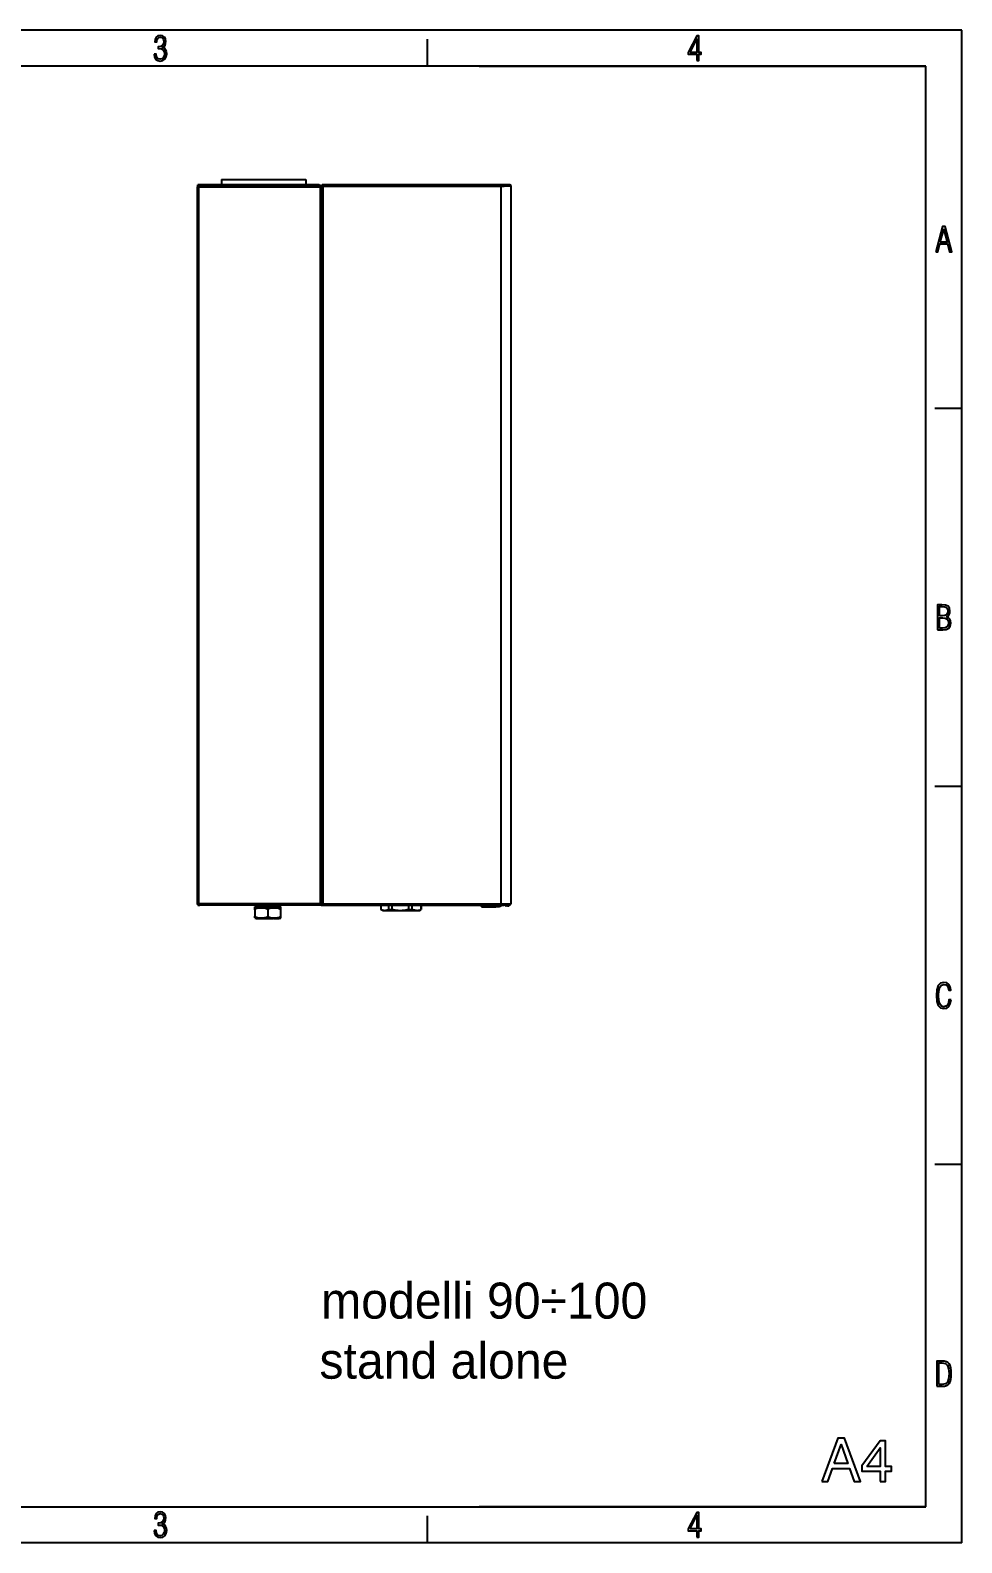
# Model space of a CAD drawing. Extents: x 0 to 2970, y 0 to 2100.
# Drawn here: x 1676 to 2970, y 0 to 2100 of the extents above; entities that cross this region are included whole.
import ezdxf

# ---------------------------------------------------------------- set-up
doc = ezdxf.new("R2010")
doc.units = 0
doc.header["$MEASUREMENT"] = 0
doc.layers.get('0').update_dxf_attribs({"linetype": 'CONTINUOUS'})

msp = doc.modelspace()

# ---------------------------------------------------------------- linework, layer by layer
at = {"color": 7}
for p, q in [((2970, 2100), (0, 2100)), ((2970, 0), (2970, 2100)), ((2228, 2050), (2228, 2087.5)), ((2920, 2050), (50, 2050)), ((2300, 2050), (2920, 2050)), ((2920, 50), (2920, 2050)), ((2920, 50), (2920, 2050)), ((1941.9, 1892.6), (2058.9, 1892.6)), ((1941.9, 1892.6), (1941.9, 1885.4)), ((2058.9, 1892.6), (2058.9, 1885.4)), ((1909, 1884.9), (1908.4, 1883.6)), ((1908.4, 1883.6), (1908.4, 1882.8)), ((1909.2, 1883.6), (1908.4, 1883.6)), ((1908.4, 1882.8), (1909, 1882.8)), ((1908.4, 886.2), (1908.4, 1882.8)), ((1909.2, 1885), (1909, 1884.9)), ((1909, 1882.8), (1910.2, 1882.8)), ((1909.2, 1884.6), (1909.2, 1885.4)), ((2071.8, 1885.4), (1909.2, 1885.4)), ((1909.2, 1884.6), (1909.5, 1884.5)), ((1909.2, 1884.6), (2080.1, 1884.6)), ((1909.2, 1884.6), (1909.2, 1883.8)), ((1909.2, 1883.8), (1909.5, 1883.7)), ((1909.2, 1883.6), (1909.3, 1883.8)), ((1909.2, 1883.6), (1909.2, 1882.8)), ((1909.5, 1884.5), (1909.7, 1884.1)), ((1909.5, 1883.7), (1909.7, 1883.6)), ((1909.7, 1884.1), (1909.9, 1883.7)), ((1909.9, 1883.3), (1909.7, 1883.6)), ((1909.9, 1883.7), (1910.2, 1882.8)), ((1910.2, 1882.8), (1909.9, 1883.3)), ((1910.2, 1882.8), (2079.2, 1882.8)), ((1910.2, 1882.8), (1910.2, 886.2)), ((2077.8, 1885.4), (2071.8, 1885.4)), ((2071.8, 1885.4), (2071.8, 1884.6)), ((2077.8, 1885.4), (2077.8, 1884.6)), ((2077.8, 1885.4), (2079, 1884.9)), ((2079, 1884.9), (2079.2, 1884.6)), ((2079.2, 1882.8), (2079.5, 1883.7)), ((2079.2, 1882.8), (2079.7, 1883.4)), ((2079.2, 1882.8), (2080, 1883.4)), ((2079.2, 1882.8), (2079.5, 1883.3)), ((2079.2, 1882.8), (2079.2, 887.2)), ((2079.5, 1883.7), (2079.7, 1884.1)), ((2079.5, 1883.3), (2079.7, 1883.6)), ((2079.6, 1883.4), (2079.6, 1883.3)), ((2079.7, 1884.1), (2079.9, 1884.5)), ((2080.1, 1884.1), (2079.7, 1883.4)), ((2079.7, 1883.6), (2079.9, 1883.7)), ((2079.9, 1884.5), (2080.1, 1884.6)), ((2079.9, 1883.7), (2079.9, 1883.8)), ((2080, 1883.4), (2080.5, 1883.7)), ((2080.1, 1884.2), (2080.1, 1884.6)), ((2080.2, 1884.6), (2080.1, 1884.1)), ((2080.2, 1884.6), (2081, 1884.6)), ((2080.5, 1883.7), (2080.8, 1884.1)), ((2081, 1884.6), (2080.8, 1884.1)), ((2081, 1884.6), (2081, 887.2)), ((2081.8, 1884.5), (2081, 1884.5)), ((2081, 1884.5), (2081, 886.3)), ((2081.1, 1884.5), (2081, 1884.5)), ((2081.4, 1884.2), (2081.1, 1884.5)), ((2082, 1883.9), (2081.4, 1884.2)), ((2081.8, 1885.4), (2081.8, 1884.6)), ((2330.2, 1885.4), (2081.8, 1885.4)), ((2081.9, 1885.4), (2081.8, 1885.4)), ((2081.8, 1884.5), (2081.8, 1884.6)), ((2081.8, 1884.6), (2081.9, 1884.6)), ((2081.8, 1884.5), (2082, 1884.2)), ((2081.8, 1884.5), (2081.8, 1884.5)), ((2081.9, 1885.4), (2082.2, 1885.1)), ((2082.2, 1884.5), (2081.9, 1884.6)), ((2082.4, 1883.9), (2082, 1884.2)), ((2082.8, 1883.6), (2082, 1883.9)), ((2082.2, 1885.1), (2082.5, 1884.5)), ((2082.5, 1884.1), (2082.2, 1884.5)), ((2082.8, 1883.6), (2082.4, 1883.9)), ((2082.5, 1884.5), (2082.8, 1883.6)), ((2082.8, 1883.6), (2082.5, 1884.1)), ((2082.8, 1883.6), (2082.8, 887.2)), ((2082.8, 1883.6), (2330.2, 1883.6)), ((2330.2, 1885.4), (2330.2, 1883.6)), ((2330.2, 1885.4), (2330.2, 1883.6)), ((2330.2, 1885.4), (2330.2, 1885.4)), ((2333.9, 1885.4), (2330.2, 1885.4)), ((2330.2, 887.2), (2330.2, 1883.6)), ((2330.2, 1883.6), (2334.5, 1883.6)), ((2337.3, 1885.4), (2333.9, 1885.4)), ((2338.3, 1883.6), (2334.5, 1883.6)), ((2339.9, 1885.4), (2337.3, 1885.4)), ((2341.4, 1883.6), (2338.3, 1883.6)), ((2341.6, 1885.4), (2339.9, 1885.4)), ((2343.4, 1883.6), (2341.4, 1883.6)), ((2342.2, 1885.4), (2341.6, 1885.4)), ((2343.5, 1884.9), (2342.2, 1885.4)), ((2344, 1883.6), (2343.4, 1883.6)), ((2344, 1883.6), (2343.5, 1884.9)), ((2344, 887.2), (2344, 1883.6)), ((2970, 1575), (2932.5, 1575)), ((2970, 1050), (2932.5, 1050)), ((1909, 886.2), (1908.4, 886.2)), ((1910.2, 886.2), (1909, 886.2)), ((1909.2, 886.2), (1909.2, 886.2)), ((1909.2, 886.2), (1909.2, 885.4)), ((1909.2, 885.4), (1911.7, 885.4)), ((1910.2, 886.2), (1911.7, 886.2)), ((2079.2, 887.2), (1911.7, 887.2)), ((1911.7, 887.2), (1911.7, 886.2)), ((1911.7, 886), (1911.7, 886.2)), ((1911.7, 885.4), (1911.7, 886)), ((2080.2, 885.4), (1911.7, 885.4)), ((1988.2, 882.9), (2006.2, 882.9)), ((1988.2, 881.4), (1988.2, 882.9)), ((1989.2, 883.9), (2006.2, 883.9)), ((1993.2, 885.4), (1993.2, 883.9)), ((1993.3, 885.4), (1993.3, 883.8)), ((1993.3, 883.8), (1994, 883.8)), ((1994.6, 881.8), (1993.3, 883.8)), ((1995.9, 883.8), (1994, 883.8)), ((1995.9, 883.8), (1998.9, 883.8)), ((1998.9, 883.8), (2002.6, 883.8)), ((2002.6, 883.8), (2006.8, 883.8)), ((2006.2, 883.9), (2023.2, 883.9)), ((2006.2, 882.9), (2024.2, 882.9)), ((2006.8, 883.8), (2006.8, 885.4)), ((2006.8, 881.8), (2006.8, 883.8)), ((2006.8, 883.8), (2011, 883.8)), ((2011, 883.8), (2014.7, 883.8)), ((2014.7, 883.8), (2017.7, 883.8)), ((2017.7, 883.8), (2019.6, 883.8)), ((2020.3, 883.8), (2019, 881.8)), ((2019.2, 885.4), (2019.2, 883.9)), ((2019.6, 883.8), (2020.3, 883.8)), ((2020.3, 883.8), (2020.3, 885.4)), ((2024.2, 881.9), (2024.2, 882.9)), ((2079.2, 887.2), (2079.5, 886.8)), ((2079.2, 887.2), (2079.5, 886.4)), ((2080.5, 887.2), (2079.2, 887.2)), ((2079.5, 886.8), (2079.7, 886.5)), ((2079.5, 886.4), (2079.7, 886)), ((2079.9, 886.4), (2079.7, 886.5)), ((2079.7, 886), (2079.9, 885.6)), ((2080.2, 886.2), (2079.9, 886.4)), ((2080.2, 885.4), (2079.9, 885.6)), ((2080.2, 886.5), (2080.2, 887.2)), ((2080.2, 886.2), (2080.2, 886.5)), ((2080.2, 886.2), (2081, 886.2)), ((2080.2, 886.2), (2080.2, 885.4)), ((2080.2, 885.4), (2081, 885.4)), ((2081, 887.2), (2080.5, 887.2)), ((2081.1, 886.4), (2081, 886.3)), ((2081, 886.2), (2081.7, 886.4)), ((2081, 886.3), (2081.4, 886.3)), ((2081, 886.2), (2081, 885.4)), ((2081.2, 885.5), (2081, 885.4)), ((2081, 885.4), (2330.2, 885.4)), ((2081.4, 886.7), (2081.1, 886.4)), ((2081.7, 885.8), (2081.2, 885.5)), ((2082, 887), (2081.4, 886.7)), ((2081.7, 886.4), (2082.3, 886.8)), ((2082.3, 886.4), (2081.7, 885.8)), ((2082, 886.7), (2081.9, 886.5)), ((2082.8, 887.2), (2082, 887)), ((2082.4, 887), (2082, 886.7)), ((2082.3, 886.4), (2082.8, 887.2)), ((2082.3, 886.8), (2082.8, 887.2)), ((2082.8, 887.2), (2082.4, 887)), ((2082.8, 887.2), (2330.2, 887.2)), ((2163.3, 885.4), (2163.3, 879.4)), ((2163.3, 885.4), (2163.3, 879.4)), ((2173.9, 885.4), (2173.9, 879.4)), ((2178.4, 885.4), (2178.4, 879.4)), ((2201.5, 885.4), (2201.5, 879.4)), ((2206.4, 885.4), (2206.4, 879.4)), ((2219, 885.4), (2219, 879.4)), ((2219.3, 885.4), (2219.3, 879.4)), ((2301.6, 885.2), (2301.4, 885.4)), ((2301.4, 885.4), (2301.9, 884.9)), ((2302.1, 884.9), (2301.6, 885.2)), ((2301.9, 884.9), (2302.6, 884.7)), ((2302.6, 884.7), (2302.1, 884.9)), ((2317.8, 884.7), (2302.6, 884.7)), ((2302.6, 884.7), (2317.8, 884.7)), ((2308.2, 883.9), (2303.2, 883.9)), ((2303.2, 883.9), (2303.2, 882.7)), ((2303.2, 882.7), (2308.2, 882.7)), ((2308.2, 883.9), (2308.2, 882.7)), ((2322.8, 883.9), (2308.2, 883.9)), ((2308.2, 882.7), (2322.8, 882.7)), ((2317.8, 885.4), (2317.8, 884.7)), ((2317.8, 884.7), (2317.8, 885.4)), ((2318.2, 884.7), (2317.8, 884.7)), ((2317.8, 884.7), (2318.2, 884.7)), ((2318.2, 884.7), (2318.6, 884.7)), ((2318.8, 884.7), (2318.6, 884.7)), ((2318.6, 884.7), (2318.8, 884.7)), ((2318.9, 884.7), (2318.8, 884.7)), ((2318.9, 884.7), (2319.2, 884.7)), ((2318.9, 884.7), (2318.9, 884.7)), ((2319.2, 884.7), (2319.5, 884.7)), ((2319.5, 884.7), (2319.5, 884.7)), ((2319.6, 884.7), (2319.5, 884.7)), ((2319.7, 884.7), (2319.6, 884.7)), ((2319.6, 884.7), (2319.7, 884.7)), ((2319.7, 884.7), (2319.8, 884.7)), ((2319.8, 885.4), (2319.8, 884.7)), ((2319.8, 885.4), (2319.8, 884.7)), ((2319.8, 884.7), (2319.8, 884.7)), ((2319.8, 884.7), (2319.8, 884.7)), ((2322.8, 883.9), (2326.8, 883.9)), ((2322.8, 882.7), (2322.8, 883.9)), ((2326.8, 882.7), (2322.8, 882.7)), ((2327.5, 883.9), (2326.8, 883.9)), ((2326.8, 883.9), (2326.8, 882.7)), ((2327.5, 882.7), (2326.8, 882.7)), ((2327.5, 883.9), (2328.2, 884.2)), ((2327.5, 883.9), (2327.5, 882.7)), ((2328.8, 883.2), (2327.5, 882.7)), ((2330, 885.4), (2328.2, 884.2)), ((2328.2, 884.2), (2328.8, 883.2)), ((2332.1, 885.4), (2328.8, 883.2)), ((2330.2, 887.2), (2334.5, 887.2)), ((2330.2, 885.4), (2330.2, 887.2)), ((2330.2, 885.4), (2330.2, 887.2)), ((2330.2, 885.4), (2330.2, 885.4)), ((2330.2, 885.4), (2333.9, 885.4)), ((2337.3, 885.4), (2333.9, 885.4)), ((2334.5, 887.2), (2338.3, 887.2)), ((2336.6, 884.5), (2336.5, 884.5)), ((2336.6, 884.5), (2336.5, 884.5)), ((2336.5, 884.5), (2336.5, 884.5)), ((2336.5, 884.5), (2336.5, 884.5)), ((2336.6, 884.5), (2336.6, 884.5)), ((2336.8, 884.5), (2336.6, 884.5)), ((2336.6, 884.5), (2336.6, 884.5)), ((2336.9, 884.5), (2336.8, 884.5)), ((2336.8, 884.5), (2336.9, 884.5)), ((2336.9, 884.5), (2337.1, 884.5)), ((2337.1, 884.5), (2336.9, 884.5)), ((2337.4, 884.5), (2337.1, 884.5)), ((2339.9, 885.4), (2337.3, 885.4)), ((2337.8, 884.5), (2337.4, 884.5)), ((2337.4, 884.5), (2337.4, 884.5)), ((2337.4, 884.5), (2337.4, 884.5)), ((2337.7, 884.5), (2337.6, 884.5)), ((2337.8, 884.5), (2337.7, 884.5)), ((2338.1, 884.5), (2337.8, 884.5)), ((2338.1, 884.5), (2337.9, 884.5)), ((2338.5, 884.5), (2338.1, 884.5)), ((2338.3, 887.2), (2341.4, 887.2)), ((2338.5, 885.4), (2338.5, 885.1)), ((2338.5, 885.1), (2338.5, 885.4)), ((2338.5, 885.1), (2338.5, 884.8)), ((2338.5, 884.8), (2338.5, 885.1)), ((2338.5, 884.6), (2338.5, 884.8)), ((2338.5, 884.8), (2338.5, 884.6)), ((2338.5, 884.5), (2338.5, 884.6)), ((2338.5, 884.6), (2338.5, 884.5)), ((2338.5, 884.5), (2338.9, 884.5)), ((2338.9, 884.5), (2338.5, 884.5)), ((2339.3, 884.5), (2338.9, 884.5)), ((2339.3, 884.5), (2339.3, 884.5)), ((2339.3, 884.5), (2339.3, 884.5)), ((2339.3, 884.5), (2339.8, 884.5)), ((2339.7, 884.5), (2339.4, 884.5)), ((2339.7, 884.5), (2339.7, 884.5)), ((2340, 884.5), (2339.8, 884.5)), ((2339.8, 884.5), (2340, 884.5)), ((2341.6, 885.4), (2339.9, 885.4)), ((2340.2, 884.5), (2340, 884.5)), ((2340.2, 884.5), (2340.4, 884.5)), ((2340.3, 884.5), (2340.2, 884.5)), ((2340.4, 884.5), (2340.4, 884.5)), ((2340.4, 884.5), (2340.4, 884.5)), ((2340.5, 884.5), (2340.4, 884.5)), ((2340.5, 884.5), (2340.5, 884.5)), ((2340.5, 884.5), (2340.5, 884.5)), ((2340.6, 884.5), (2340.5, 884.5)), ((2340.6, 884.5), (2340.5, 884.5)), ((2341.4, 887.2), (2343.4, 887.2)), ((2342.2, 885.4), (2341.6, 885.4)), ((2342.2, 885.4), (2343.5, 886)), ((2343.4, 887.2), (2344, 887.2)), ((2343.5, 886), (2344, 887.2)), ((1988.2, 878.9), (1988.2, 881.4)), ((1988.2, 881.4), (1997.2, 881.4)), ((1988.2, 878.9), (1988.2, 869.9)), ((1988.2, 867.5), (1988.2, 869.9)), ((1990.6, 866.9), (2003.4, 866.9)), ((1996.1, 881.8), (1994.6, 881.8)), ((1998.9, 881.8), (1996.1, 881.8)), ((1997.2, 881.4), (2006.2, 881.4)), ((2002.6, 881.8), (1998.9, 881.8)), ((2006.8, 881.8), (2002.6, 881.8)), ((2006.2, 866.9), (2003.4, 866.9)), ((2003.9, 866.9), (2004.3, 866.9)), ((2004.3, 866.9), (2006.2, 866.9)), ((2006.2, 881.4), (2024.1, 881.4)), ((2006.2, 878.9), (2006.2, 869.9)), ((2009.9, 866.9), (2006.2, 866.9)), ((2006.2, 866.9), (2014.3, 866.9)), ((2011, 881.8), (2006.8, 881.8)), ((2015.2, 866.9), (2009.9, 866.9)), ((2014.7, 881.8), (2011, 881.8)), ((2017.5, 881.8), (2014.7, 881.8)), ((2015.2, 866.9), (2021.8, 866.9)), ((2019, 881.8), (2017.5, 881.8)), ((2024.1, 881.9), (2024.1, 881.4)), ((2024.1, 881.9), (2024.2, 881.9)), ((2024.1, 881.4), (2024.1, 878.9)), ((2024.1, 878.9), (2024.1, 869.9)), ((2024.1, 869.9), (2024.1, 867.4)), ((2163.3, 879.4), (2163.3, 879.4)), ((2165.9, 877.9), (2163.3, 879.4)), ((2165.9, 877.9), (2212.7, 877.9)), ((2173.9, 879.4), (2178.4, 879.4)), ((2201.5, 879.4), (2206.4, 879.4)), ((2212.7, 877.9), (2216.8, 877.9)), ((2216.8, 877.9), (2219.3, 879.4)), ((2219, 879.4), (2219.3, 879.4)), ((2970, 525), (2932.5, 525)), ((50, 50), (2920, 50)), ((2920, 50), (2300, 50)), ((2228, 0), (2228, 37.5)), ((2970, 0), (0, 0))]:
    msp.add_line(p, q, dxfattribs=at)
for points in [[(1848.4, 2067), (1849, 2062.8), (1850.7, 2059.6), (1853.3, 2057.8), (1856.8, 2057.1), (1860.5, 2057.8), (1863.3, 2059.8), (1865.1, 2063), (1865.8, 2067.3), (1865.4, 2070.4), (1864.4, 2073), (1862.6, 2074.9), (1860.1, 2076.2), (1862.1, 2077.5), (1863.6, 2079.3), (1864.4, 2081.6), (1864.8, 2084.4), (1864.2, 2087.9), (1862.6, 2090.6), (1860, 2092.3), (1856.8, 2092.9), (1853.7, 2092.3), (1851.3, 2090.6), (1849.7, 2087.6), (1849.2, 2083.7), (1852, 2083.7), (1852, 2083.9), (1852.3, 2086.7), (1853.3, 2088.7), (1854.9, 2089.9), (1856.9, 2090.4), (1859, 2089.9), (1860.6, 2088.8), (1861.6, 2086.9), (1862, 2084.4), (1861.5, 2081.2), (1860, 2078.9), (1857.6, 2077.6), (1854.1, 2077.2), (1853.9, 2077.2), (1853.9, 2074.6), (1855.3, 2074.6), (1858.6, 2074.2), (1860.9, 2072.8), (1862.3, 2070.5), (1862.8, 2067.2), (1862.3, 2064.1), (1861.1, 2061.7), (1859.2, 2060.2), (1856.8, 2059.8), (1854.5, 2060.2), (1852.7, 2061.6), (1851.6, 2063.9), (1851.2, 2067)], [(2601.9, 2057.8), (2604.9, 2057.8), (2604.9, 2066.7), (2608, 2066.7), (2608, 2069.3), (2604.9, 2069.3), (2604.9, 2092.2), (2601.9, 2092.2), (2590, 2069.3), (2590, 2066.7), (2601.9, 2066.7)], [(2592.9, 2069.3), (2602.2, 2087.7), (2601.9, 2069.3)], [(2933.9, 1792.3), (2936.6, 1792.3), (2939.6, 1803.3), (2950.2, 1803.3), (2953.2, 1792.3), (2956.1, 1792.3), (2946.8, 1827.3), (2943.3, 1827.3)], [(2940.1, 1805.9), (2944.9, 1823.4), (2949.6, 1805.9)], [(2936.3, 1267.3), (2943.7, 1267.3), (2948.5, 1267.8), (2952, 1269.7), (2954, 1272.8), (2954.7, 1277.4), (2954.4, 1280.2), (2953.3, 1282.5), (2951.6, 1284.3), (2949.1, 1285.7), (2951.1, 1286.9), (2952.5, 1288.6), (2953.3, 1290.9), (2953.6, 1293.7), (2952.9, 1297.7), (2950.9, 1300.3), (2947.4, 1301.8), (2942.5, 1302.3), (2936.3, 1302.3)], [(2939.2, 1286.8), (2939.2, 1299.7), (2943, 1299.7), (2946.4, 1299.3), (2948.8, 1298.4), (2950.2, 1296.5), (2950.7, 1293.6), (2950.2, 1290.5), (2948.9, 1288.4), (2946.7, 1287.2), (2943.4, 1286.8)], [(2939.2, 1269.9), (2939.2, 1284.2), (2943.6, 1284.2), (2947.1, 1283.8), (2949.7, 1282.5), (2951.2, 1280.4), (2951.7, 1277.4), (2951.2, 1273.8), (2949.6, 1271.5), (2947, 1270.3), (2943.3, 1269.9)], [(2955.1, 754), (2952.1, 754), (2951.4, 749.8), (2950, 746.7), (2947.9, 744.9), (2945.2, 744.3), (2941.9, 745.2), (2939.6, 748.1), (2938.3, 753), (2937.9, 759.8), (2938.3, 766.5), (2939.6, 771.4), (2941.9, 774.3), (2945.2, 775.3), (2947.8, 774.7), (2949.9, 773.2), (2951.2, 770.6), (2951.9, 767.1), (2954.9, 767.1), (2954.1, 771.7), (2952.1, 775.1), (2949.1, 777.2), (2945.2, 778), (2940.5, 776.8), (2937.3, 773.5), (2935.4, 767.8), (2934.9, 759.8), (2935.4, 751.7), (2937.3, 746), (2940.5, 742.6), (2945.2, 741.6), (2949.1, 742.3), (2952.1, 744.7), (2954.1, 748.6)], [(2935.3, 217.3), (2942.6, 217.3), (2945.9, 217.4), (2948.6, 218.2), (2950.8, 219.4), (2952.5, 221.3), (2953.8, 223.6), (2954.7, 226.7), (2955.2, 230.4), (2955.4, 234.8), (2955.2, 239.2), (2954.7, 242.9), (2953.9, 245.9), (2952.5, 248.3), (2950.8, 250.1), (2948.6, 251.3), (2945.8, 252), (2942.6, 252.3), (2935.3, 252.3)], [(2938.2, 219.9), (2938.2, 249.7), (2942.4, 249.7), (2947.3, 248.9), (2950.3, 246.3), (2951.8, 241.7), (2952.1, 238.5), (2952.3, 234.7), (2951.8, 227.7), (2950.3, 223.1), (2947.3, 220.6), (2942.4, 219.9)], [(2775.7, 85), (2784.1, 85), (2790.5, 102.9), (2814.2, 102.9), (2820.5, 85), (2829.3, 85), (2807, 145), (2798, 145)], [(2793, 109.9), (2802.5, 136.4), (2811.7, 109.9)], [(2856.6, 85), (2864.1, 85), (2864.1, 99.3), (2872.3, 99.3), (2872.3, 106), (2864.1, 106), (2864.1, 141.6), (2856.5, 141.6), (2831.2, 106.7), (2831.2, 99.3), (2856.6, 99.3)], [(2838.2, 106), (2856.6, 132), (2856.6, 106)], [(1848.4, 17), (1849, 12.8), (1850.7, 9.6), (1853.3, 7.8), (1856.8, 7.1), (1860.5, 7.8), (1863.3, 9.8), (1865.1, 13), (1865.8, 17.3), (1865.4, 20.4), (1864.4, 23), (1862.6, 24.9), (1860.1, 26.2), (1862.1, 27.5), (1863.6, 29.3), (1864.4, 31.6), (1864.8, 34.4), (1864.2, 37.9), (1862.6, 40.6), (1860, 42.3), (1856.8, 42.9), (1853.7, 42.3), (1851.3, 40.6), (1849.7, 37.6), (1849.2, 33.7), (1852, 33.7), (1852, 33.9), (1852.3, 36.7), (1853.3, 38.7), (1854.9, 39.9), (1856.9, 40.4), (1859, 39.9), (1860.6, 38.8), (1861.6, 36.9), (1862, 34.4), (1861.5, 31.2), (1860, 28.9), (1857.6, 27.6), (1854.1, 27.2), (1853.9, 27.2), (1853.9, 24.6), (1855.3, 24.6), (1858.6, 24.2), (1860.9, 22.8), (1862.3, 20.5), (1862.8, 17.2), (1862.3, 14.1), (1861.1, 11.7), (1859.2, 10.2), (1856.8, 9.8), (1854.5, 10.2), (1852.7, 11.6), (1851.6, 13.9), (1851.2, 17)], [(2601.9, 7.8), (2604.9, 7.8), (2604.9, 16.7), (2608, 16.7), (2608, 19.3), (2604.9, 19.3), (2604.9, 42.2), (2601.9, 42.2), (2590, 19.3), (2590, 16.7), (2601.9, 16.7)], [(2592.9, 19.3), (2602.2, 37.7), (2601.9, 19.3)]]:
    msp.add_lwpolyline(points, close=True, dxfattribs=at)
for points in [[(1997.2, 881.4), (1995.9, 881.4), (1994.7, 881.3), (1993.7, 881.2), (1992.7, 881.1), (1991.9, 880.9), (1991.1, 880.7), (1990.5, 880.4), (1989.8, 880.1), (1989, 879.6), (1988.6, 879.3), (1988.2, 878.9)], [(1988.2, 869.9), (1988.6, 869.6), (1989.1, 869.2), (1989.6, 868.9), (1990.1, 868.7), (1990.7, 868.4), (1991.3, 868.2), (1992.1, 868), (1992.8, 867.8), (1993.7, 867.7), (1994.6, 867.6), (1996.5, 867.5), (1998.4, 867.5), (1999.3, 867.5), (2000.2, 867.6), (2001.2, 867.7), (2002.1, 867.9), (2003.3, 868.3), (2003.9, 868.5), (2004.4, 868.7), (2005.3, 869.2), (2005.7, 869.6), (2006.2, 869.9)], [(2006.2, 878.9), (2005.5, 879.5), (2004.8, 880), (2004.2, 880.3), (2003.6, 880.5), (2002.8, 880.8), (2002, 881), (2001.1, 881.2), (2000, 881.3), (1998.9, 881.4), (1997.2, 881.4)], [(2024.1, 878.9), (2023.7, 879.3), (2023.2, 879.7), (2022.7, 880), (2022.2, 880.2), (2021.6, 880.5), (2021, 880.7), (2020.2, 880.9), (2019.5, 881.1), (2018.6, 881.2), (2017.7, 881.3), (2015.8, 881.4), (2013.9, 881.4), (2013, 881.3), (2012.1, 881.3), (2011.1, 881.1), (2010.2, 880.9), (2009, 880.6), (2008.5, 880.4), (2007.9, 880.2), (2007.4, 879.9), (2006.9, 879.6), (2006.6, 879.3), (2006.2, 878.9)], [(2006.2, 869.9), (2006.6, 869.6), (2007.1, 869.2), (2007.6, 868.9), (2008.1, 868.7), (2008.7, 868.4), (2009.4, 868.2), (2010.1, 868), (2010.8, 867.8), (2011.7, 867.7), (2012.6, 867.6), (2014.5, 867.5), (2016.4, 867.5), (2017.3, 867.5), (2018.2, 867.6), (2019.2, 867.8), (2020.1, 868), (2021.3, 868.3), (2022.3, 868.7), (2022.8, 869), (2023.3, 869.2), (2023.7, 869.6), (2024.1, 869.9)], [(2163.3, 879.4), (2164.1, 879.1), (2164.8, 878.7), (2165.5, 878.5), (2166.2, 878.3), (2167.2, 878.1), (2168.2, 878), (2169.2, 878), (2170.1, 878.1), (2171.1, 878.3), (2172.2, 878.7), (2173.2, 879.1), (2173.9, 879.4)], [(2178.4, 879.4), (2180.5, 879), (2182.6, 878.6), (2184.7, 878.3), (2186.9, 878.1), (2189, 878), (2191.2, 878), (2193.4, 878.1), (2195.6, 878.3), (2197.8, 878.7), (2200, 879.1), (2201.5, 879.4)], [(2212.7, 878), (2211.4, 878), (2210.2, 878.2), (2208.9, 878.5), (2207.7, 878.9), (2206.4, 879.4)], [(2212.7, 878), (2214, 878), (2215.3, 878.2), (2216.5, 878.5), (2217.8, 878.9), (2219, 879.4)]]:
    msp.add_lwpolyline(points, dxfattribs=at)
for centre, radius, start, end in [((1989.2, 882.9), 1, 90, 180), ((2023.2, 882.9), 1, 0, 90), ((2336.5, 885.4), 0.939, 179.3564, 270.9651), ((2340.6, 885.4), 0.939, 269.0349, 0.6436), ((1990.6, 872.9), 6, 246.3016, 270), ((2021.8, 872.9), 6, 270, 292.9813)]:
    msp.add_arc(centre, radius, start, end, dxfattribs=at)

# ---------------------------------------------------------------- texts
at = {"char_height": 50, "width": 904.655, "attachment_point": 1}
for s, insert in [('modelli 90÷100', (2080.3, 361.2)), ('stand alone', (2078, 277.8))]:
    msp.add_mtext(s, dxfattribs=dict(at, insert=insert))

doc.saveas('drawing.dxf')
